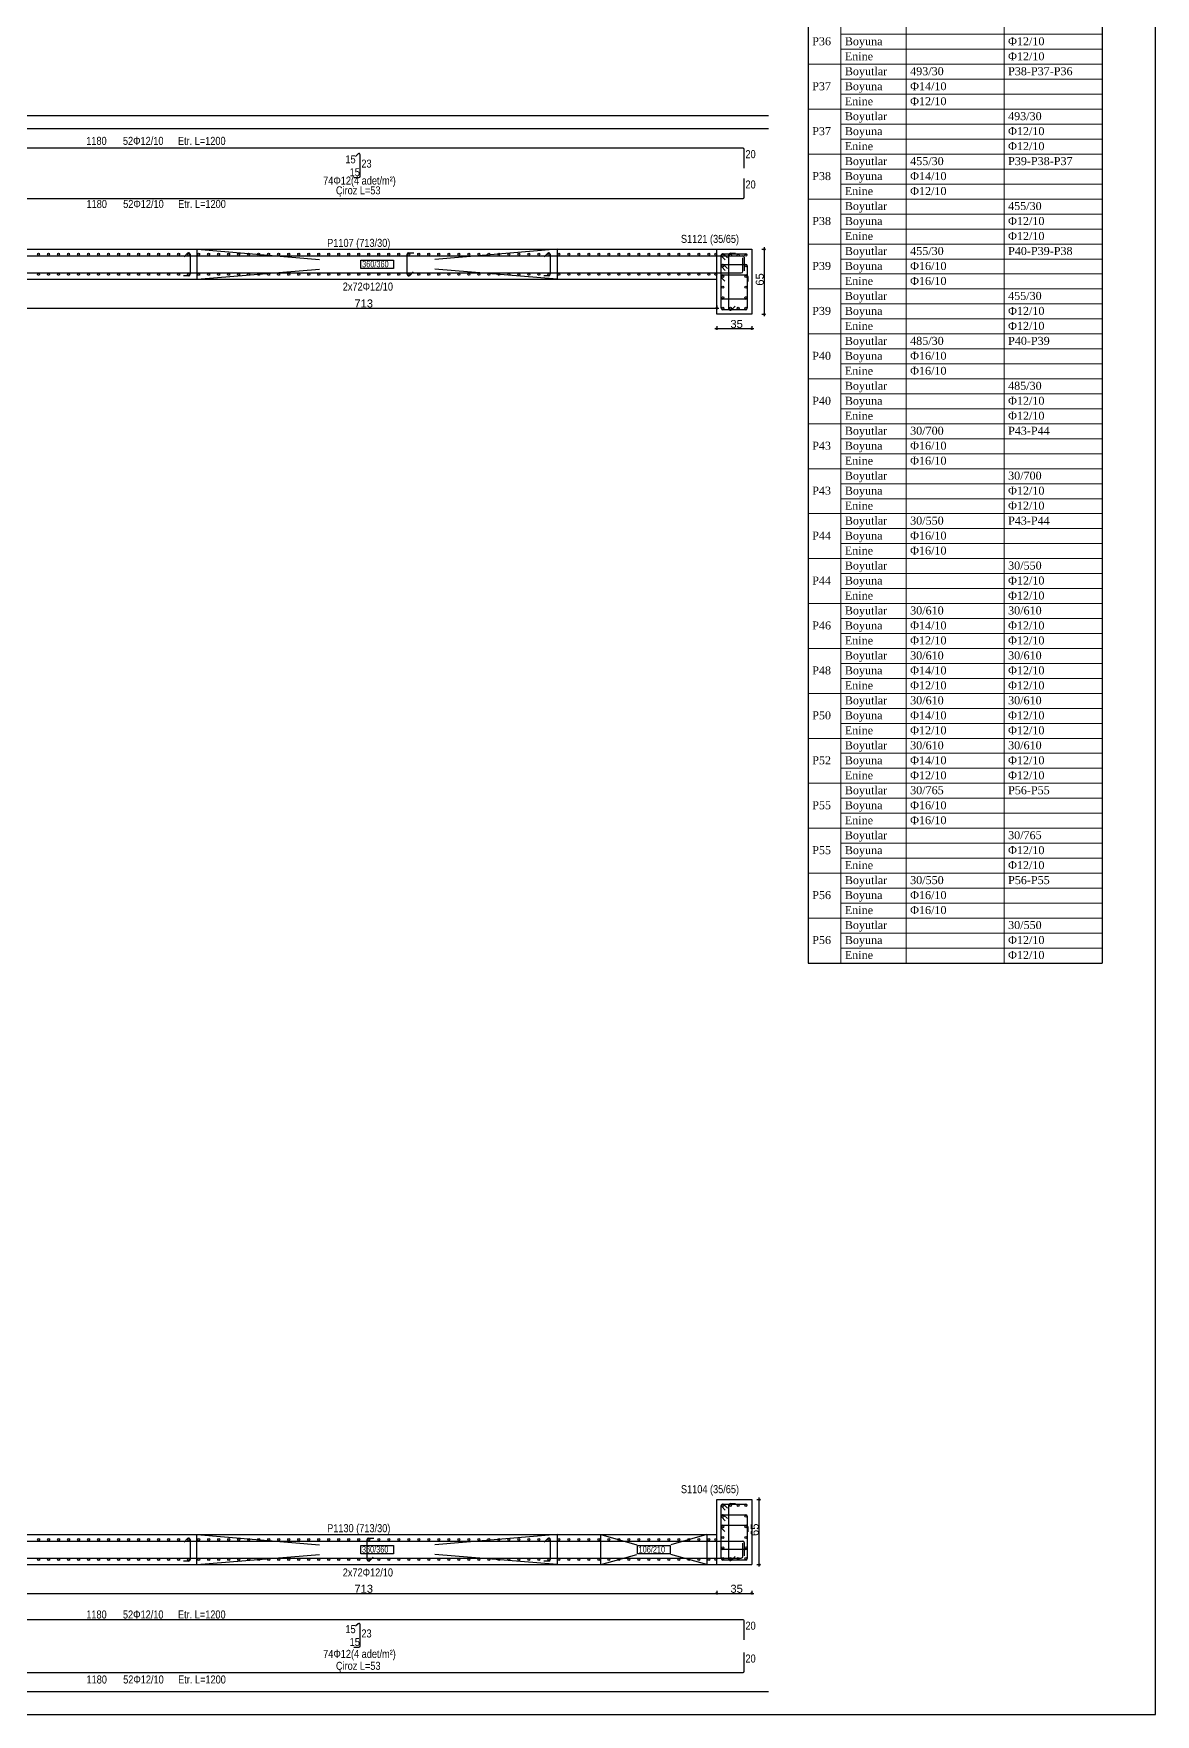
# Model space of a CAD drawing. Header units: metres. Extents: x 419734 to 420376, y 4564732 to 4565123.
# Drawn here: x 420071.15 to 420099.19, y 4564978.77 to 4565020.78 of the extents above; entities that cross this region are included whole.
import ezdxf

# ---------------------------------------------------------------- set-up
doc = ezdxf.new("R2010")
doc.units = ezdxf.units.M
for name, color, linetype in [('SW_DIM', 33, 'Continuous'), ('SW_MAGRONE', 2, 'Continuous'), ('SW_REINFORCEMENT', 7, 'Continuous'), ('SW_TABLE', 7, 'Continuous'), ('SW_Tondini', 1, 'Continuous'), ('SW_TXT_TESTI', 1, 'Continuous')]:
    doc.layers.add(name, color=color, linetype=linetype)
doc.layers.add('SW_FINESTRE_INV', color=60, linetype='Continuous', plot=False)
doc.styles.add('arial_1_18', font='arial.ttf', dxfattribs={"height": 0.2})
doc.styles.add('SWS', font='ARIALN.TTF')
doc.styles.add('times new roman_1_18', font='times.ttf', dxfattribs={"height": 0.2})

msp = doc.modelspace()

# ---------------------------------------------------------------- linework, layer by layer
at = {"linetype": 'Continuous', "lineweight": -3}
for points in [[(420090.51143, 4565056.65604), (420090.51143, 4564997.54692)], [(420097.85543, 4565056.65604), (420097.85543, 4564997.54692)], [(420090.51143, 4564997.54692), (420097.85543, 4564997.54692)]]:
    msp.add_lwpolyline(points, dxfattribs=at)
at = {"color": 1, "linetype": 'Continuous', "lineweight": 5}
for points in [[(420092.95943, 4565056.65604), (420092.95943, 4564997.54692)], [(420095.40743, 4565056.65604), (420095.40743, 4564997.54692)], [(420091.32743, 4565055.95332), (420091.32743, 4564997.54692)], [(420091.32743, 4565020.75972), (420097.85543, 4565020.75972)], [(420091.32743, 4565020.38532), (420097.85543, 4565020.38532)], [(420090.51143, 4565020.01092), (420097.85543, 4565020.01092)], [(420091.32743, 4565019.63652), (420097.85543, 4565019.63652)], [(420091.32743, 4565019.26212), (420097.85543, 4565019.26212)], [(420090.51143, 4565018.88772), (420097.85543, 4565018.88772)], [(420091.32743, 4565018.51332), (420097.85543, 4565018.51332)], [(420091.32743, 4565018.13892), (420097.85543, 4565018.13892)], [(420090.51143, 4565017.76452), (420097.85543, 4565017.76452)], [(420091.32743, 4565017.39012), (420097.85543, 4565017.39012)], [(420091.32743, 4565017.01572), (420097.85543, 4565017.01572)], [(420090.51143, 4565016.64132), (420097.85543, 4565016.64132)], [(420091.32743, 4565016.26692), (420097.85543, 4565016.26692)], [(420091.32743, 4565015.89252), (420097.85543, 4565015.89252)], [(420090.51143, 4565015.51812), (420097.85543, 4565015.51812)], [(420091.32743, 4565015.14372), (420097.85543, 4565015.14372)], [(420090.51143, 4565014.39492), (420097.85543, 4565014.39492)], [(420091.32743, 4565014.76932), (420097.85543, 4565014.76932)], [(420091.32743, 4565014.02052), (420097.85543, 4565014.02052)], [(420091.32743, 4565013.64612), (420097.85543, 4565013.64612)], [(420090.51143, 4565013.27172), (420097.85543, 4565013.27172)], [(420091.32743, 4565012.89732), (420097.85543, 4565012.89732)], [(420091.32743, 4565012.52292), (420097.85543, 4565012.52292)], [(420090.51143, 4565012.14852), (420097.85543, 4565012.14852)], [(420091.32743, 4565011.77412), (420097.85543, 4565011.77412)], [(420090.51143, 4565011.02532), (420097.85543, 4565011.02532)], [(420091.32743, 4565011.39972), (420097.85543, 4565011.39972)], [(420091.32743, 4565010.65092), (420097.85543, 4565010.65092)], [(420091.32743, 4565010.27652), (420097.85543, 4565010.27652)], [(420090.51143, 4565009.90212), (420097.85543, 4565009.90212)], [(420091.32743, 4565009.52772), (420097.85543, 4565009.52772)], [(420091.32743, 4565009.15332), (420097.85543, 4565009.15332)], [(420090.51143, 4565008.77892), (420097.85543, 4565008.77892)], [(420091.32743, 4565008.40452), (420097.85543, 4565008.40452)], [(420090.51143, 4565007.65572), (420097.85543, 4565007.65572)], [(420091.32743, 4565008.03012), (420097.85543, 4565008.03012)], [(420091.32743, 4565007.28132), (420097.85543, 4565007.28132)], [(420091.32743, 4565006.90692), (420097.85543, 4565006.90692)], [(420090.51143, 4565006.53252), (420097.85543, 4565006.53252)], [(420091.32743, 4565006.15812), (420097.85543, 4565006.15812)], [(420091.32743, 4565005.78372), (420097.85543, 4565005.78372)], [(420090.51143, 4565005.40932), (420097.85543, 4565005.40932)], [(420091.32743, 4565005.03492), (420097.85543, 4565005.03492)], [(420090.51143, 4565004.28612), (420097.85543, 4565004.28612)], [(420091.32743, 4565004.66052), (420097.85543, 4565004.66052)], [(420091.32743, 4565003.91172), (420097.85543, 4565003.91172)], [(420091.32743, 4565003.53732), (420097.85543, 4565003.53732)], [(420090.51143, 4565003.16292), (420097.85543, 4565003.16292)], [(420091.32743, 4565002.78852), (420097.85543, 4565002.78852)], [(420091.32743, 4565002.41412), (420097.85543, 4565002.41412)], [(420090.51143, 4565002.03972), (420097.85543, 4565002.03972)], [(420091.32743, 4565001.66532), (420097.85543, 4565001.66532)], [(420090.51143, 4565000.91652), (420097.85543, 4565000.91652)], [(420091.32743, 4565001.29092), (420097.85543, 4565001.29092)], [(420091.32743, 4565000.54212), (420097.85543, 4565000.54212)], [(420091.32743, 4565000.16772), (420097.85543, 4565000.16772)], [(420090.51143, 4564999.79332), (420097.85543, 4564999.79332)], [(420091.32743, 4564999.41892), (420097.85543, 4564999.41892)], [(420091.32743, 4564999.04452), (420097.85543, 4564999.04452)], [(420090.51143, 4564998.67012), (420097.85543, 4564998.67012)], [(420091.32743, 4564998.29572), (420097.85543, 4564998.29572)], [(420091.32743, 4564997.92132), (420097.85543, 4564997.92132)]]:
    msp.add_lwpolyline(points, dxfattribs=at)
at = {"layer": 'SW_DIM', "ltscale": 0.5}
for points in [[(420089.35415, 4565015.3866), (420089.4479, 4565015.3866)], [(420089.41665, 4565013.7116), (420089.41665, 4565015.4366)], [(420088.22712, 4565013.9791), (420088.22712, 4565013.88535)], [(420042.14616, 4565013.9166), (420088.27712, 4565013.9166)], [(420089.35415, 4565013.7616), (420089.4479, 4565013.7616)], [(420088.17712, 4565013.40352), (420089.15212, 4565013.40352)], [(420088.22712, 4565013.46602), (420088.22712, 4565013.37227)], [(420089.10212, 4565013.46602), (420089.10212, 4565013.37227)], [(420089.22712, 4564984.1366), (420089.32087, 4564984.1366)], [(420089.28962, 4564982.4616), (420089.28962, 4564984.1866)], [(420089.22712, 4564982.5116), (420089.32087, 4564982.5116)], [(420031.23281, 4564981.7916), (420089.15212, 4564981.7916)], [(420088.22712, 4564981.8541), (420088.22712, 4564981.76035)], [(420089.10212, 4564981.8541), (420089.10212, 4564981.76035)]]:
    msp.add_lwpolyline(points, dxfattribs=at)
for centre in [(420089.41665, 4565015.3866), (420088.22712, 4565013.9166), (420089.41665, 4565013.7616), (420088.22712, 4565013.40352), (420089.10212, 4565013.40352), (420089.28962, 4564984.1366), (420089.28962, 4564982.5116), (420088.22712, 4564981.7916), (420089.10212, 4564981.7916)]:
    msp.add_circle(centre, 0.01875, dxfattribs=at)
at = {"layer": 'SW_FINESTRE_INV', "color": 6}
for points in [[(420099.1896, 4565062.86785), (419806.43123, 4565062.86785), (419806.43123, 4564978.76785), (420099.1896, 4564978.76785)], [(420099.1896, 4564978.76785), (420099.1896, 4565062.86785)]]:
    msp.add_lwpolyline(points, dxfattribs=at)
at = {"layer": 'SW_MAGRONE'}
for points in [[(420039.48281, 4565015.3866), (420088.22712, 4565015.3866)], [(420075.24154, 4565014.6366), (420075.24154, 4565015.3866)], [(420075.24154, 4565015.3866), (420078.30154, 4565015.1316)], [(420084.24154, 4565015.3866), (420081.18154, 4565015.1316)], [(420084.24154, 4565015.3866), (420084.24154, 4565014.6366)], [(420088.22712, 4565013.7616), (420088.22712, 4565015.3866)], [(420088.22712, 4565015.3866), (420089.10212, 4565015.3866)], [(420089.10212, 4565015.3866), (420089.10212, 4565013.7616)], [(420075.24154, 4565014.6366), (420078.30154, 4565014.8916)], [(420079.3328, 4565015.1166), (420080.15029, 4565015.1166)], [(420079.3328, 4565014.9066), (420079.3328, 4565015.1166)], [(420080.15029, 4565014.9066), (420079.3328, 4565014.9066)], [(420080.15029, 4565015.1166), (420080.15029, 4565014.9066)], [(420084.24154, 4565014.6366), (420081.18154, 4565014.8916)], [(420042.48281, 4565014.6366), (420088.22712, 4565014.6366)], [(420089.10212, 4565013.7616), (420088.22712, 4565013.7616)], [(420088.22712, 4564982.5116), (420088.22712, 4564984.1366)], [(420088.22712, 4564984.1366), (420089.10212, 4564984.1366)], [(420089.10212, 4564984.1366), (420089.10212, 4564982.5116)], [(420051.98347, 4564983.2616), (420088.22712, 4564983.2616)], [(420075.23154, 4564982.5116), (420075.23154, 4564983.2616)], [(420075.23154, 4564983.2616), (420078.29494, 4564983.0066)], [(420079.3278, 4564982.9916), (420080.14528, 4564982.9916)], [(420079.3278, 4564982.7816), (420079.3278, 4564982.9916)], [(420080.14528, 4564982.9916), (420080.14528, 4564982.7816)], [(420084.24154, 4564983.2616), (420081.17814, 4564983.0066)], [(420084.24154, 4564983.2616), (420084.24154, 4564982.5116)], [(420085.32712, 4564982.5116), (420085.32712, 4564983.2616)], [(420085.32712, 4564983.2616), (420086.22812, 4564983.0066)], [(420086.24338, 4564982.9916), (420087.06086, 4564982.9916)], [(420086.24338, 4564982.7816), (420086.24338, 4564982.9916)], [(420087.06086, 4564982.9916), (420087.06086, 4564982.7816)], [(420087.97712, 4564983.2616), (420087.07612, 4564983.0066)], [(420087.97712, 4564983.2616), (420087.97712, 4564982.5116)], [(420031.28281, 4564982.5116), (420089.10212, 4564982.5116)], [(420075.23154, 4564982.5116), (420078.29494, 4564982.7666)], [(420080.14528, 4564982.7816), (420079.3278, 4564982.7816)], [(420084.24154, 4564982.5116), (420081.17814, 4564982.7666)], [(420085.32712, 4564982.5116), (420086.22812, 4564982.7666)], [(420087.06086, 4564982.7816), (420086.24338, 4564982.7816)], [(420087.97712, 4564982.5116), (420087.07612, 4564982.7666)]]:
    msp.add_lwpolyline(points, dxfattribs=at)
at = {"layer": 'SW_REINFORCEMENT', "color": 7, "ltscale": 0.05, "flags": 128}
for points in [[(420088.88462, 4565017.9141), (420059.40216, 4565017.9141)], [(420079.26336, 4565017.77039), (420079.19967, 4565017.7067)], [(420079.31457, 4565017.2141), (420079.31457, 4565017.74918)], [(420088.91462, 4565017.4141), (420088.91462, 4565017.8841)], [(420079.15207, 4565017.1841), (420079.28457, 4565017.1841)], [(420088.91462, 4565016.6865), (420088.91462, 4565017.1565)], [(420059.41462, 4565016.6565), (420088.88462, 4565016.6565)], [(420031.55781, 4565015.2241), (420088.87712, 4565015.2241)], [(420074.91212, 4565015.19973), (420075.00051, 4565015.28812)], [(420075.06452, 4565015.2616), (420075.06452, 4565014.7616)], [(420080.48952, 4565014.7616), (420080.48952, 4565015.2616)], [(420080.52702, 4565015.2991), (420080.65202, 4565015.2991)], [(420083.91212, 4565015.19973), (420084.00051, 4565015.28812)], [(420084.06452, 4565015.2616), (420084.06452, 4565014.7616)], [(420088.33962, 4565014.1766), (420088.33962, 4565015.2366)], [(420088.43899, 4565015.1217), (420088.3506, 4565015.21009)], [(420088.37712, 4565015.2741), (420088.95212, 4565015.2741)], [(420088.40364, 4565015.26312), (420088.49202, 4565015.17473)], [(420088.53129, 4565013.8991), (420088.53129, 4565015.2491)], [(420088.56879, 4565015.2866), (420088.69379, 4565015.2866)], [(420031.52031, 4565014.7991), (420088.83962, 4565014.7991)], [(420080.64193, 4565014.82348), (420080.55354, 4565014.73509)], [(420088.33962, 4565013.9116), (420088.33962, 4565014.9716)], [(420088.43899, 4565014.8567), (420088.3506, 4565014.94509)], [(420088.37712, 4565015.0091), (420088.95212, 4565015.0091)], [(420088.40364, 4565014.99812), (420088.49202, 4565014.90973)], [(420088.87712, 4565014.8366), (420088.87712, 4565015.1716)], [(420088.91462, 4565015.1866), (420088.91462, 4565014.8516)], [(420088.98962, 4565014.9716), (420088.98962, 4565013.9116)], [(420075.02702, 4565014.7241), (420074.90202, 4565014.7241)], [(420084.02702, 4565014.7241), (420083.90202, 4565014.7241)], [(420088.42649, 4565014.5917), (420088.3381, 4565014.68009)], [(420088.36462, 4565014.7441), (420088.96462, 4565014.7441)], [(420089.00212, 4565014.7066), (420089.00212, 4565014.5816)], [(420088.95212, 4565014.1391), (420088.37712, 4565014.1391)], [(420088.68369, 4565013.96098), (420088.5953, 4565013.87259)], [(420088.95212, 4565013.8741), (420088.37712, 4565013.8741)], [(420088.33962, 4564982.6616), (420088.33962, 4564983.9866)], [(420088.43899, 4564983.8717), (420088.3506, 4564983.96009)], [(420088.43899, 4564983.6067), (420088.3506, 4564983.69509)], [(420088.37712, 4564984.0241), (420088.95212, 4564984.0241)], [(420088.37712, 4564983.7591), (420088.95212, 4564983.7591)], [(420088.40364, 4564984.01312), (420088.49202, 4564983.92473)], [(420088.40364, 4564983.74812), (420088.49202, 4564983.65973)], [(420088.53129, 4564982.6491), (420088.53129, 4564983.9991)], [(420088.56879, 4564984.0366), (420088.69379, 4564984.0366)], [(420088.98962, 4564983.7216), (420088.98962, 4564982.6616)], [(420088.42649, 4564983.3417), (420088.3381, 4564983.43009)], [(420088.36462, 4564983.4941), (420088.96462, 4564983.4941)], [(420089.00212, 4564983.4566), (420089.00212, 4564983.3316)], [(420031.55781, 4564983.0991), (420088.87712, 4564983.0991)], [(420074.91264, 4564983.07473), (420075.00102, 4564983.16312)], [(420075.06504, 4564983.1366), (420075.06504, 4564982.6366)], [(420079.49004, 4564982.6366), (420079.49004, 4564983.1366)], [(420079.52754, 4564983.1741), (420079.65254, 4564983.1741)], [(420083.91264, 4564983.07473), (420084.00102, 4564983.16312)], [(420084.06504, 4564983.1366), (420084.06504, 4564982.6366)], [(420088.95212, 4564982.8891), (420088.37712, 4564982.8891)], [(420088.87712, 4564982.7116), (420088.87712, 4564983.0466)], [(420088.91462, 4564983.0616), (420088.91462, 4564982.7266)], [(420031.52031, 4564982.6741), (420088.83962, 4564982.6741)], [(420075.02754, 4564982.5991), (420074.90254, 4564982.5991)], [(420079.64245, 4564982.69848), (420079.55406, 4564982.61009)], [(420084.02754, 4564982.5991), (420083.90254, 4564982.5991)], [(420088.95212, 4564982.6241), (420088.37712, 4564982.6241)], [(420088.68369, 4564982.71098), (420088.5953, 4564982.62259)], [(420088.88462, 4564981.13448), (420059.40282, 4564981.13448)], [(420079.26362, 4564981.0337), (420079.19992, 4564980.97)], [(420079.31483, 4564980.47741), (420079.31483, 4564981.01248)], [(420088.91462, 4564980.63448), (420088.91462, 4564981.10448)], [(420079.15233, 4564980.44741), (420079.28483, 4564980.44741)], [(420088.91462, 4564979.8441), (420088.91462, 4564980.3141)], [(420059.41462, 4564979.8141), (420088.88462, 4564979.8141)]]:
    msp.add_lwpolyline(points, dxfattribs=at)
at = {"layer": 'SW_REINFORCEMENT', "color": 7, "ltscale": 0.05}
for centre in [(420088.20207, 4565015.2616), (420088.20207, 4565014.7616)]:
    msp.add_circle(centre, 0.025, dxfattribs=at)
for centre, radius, start, end in [((420079.28457, 4565017.74918), 0.03, 0, 135), ((420088.88462, 4565017.8841), 0.03, 0, 90), ((420079.28457, 4565017.2141), 0.03, 270, 0), ((420088.88462, 4565016.6865), 0.03, 270, 0), ((420075.02702, 4565015.2616), 0.0375, 0, 135), ((420080.52702, 4565015.2616), 0.0375, 90, 180), ((420084.02702, 4565015.2616), 0.0375, 0, 135), ((420088.37712, 4565015.2366), 0.0375, 45, 225.00001), ((420088.56879, 4565015.2491), 0.0375, 90, 180), ((420088.87712, 4565015.1866), 0.0375, 0, 90), ((420088.95212, 4565015.2366), 0.0375, 0, 90), ((420088.37712, 4565014.9716), 0.0375, 45, 225.00001), ((420088.83962, 4565014.8366), 0.0375, 270, 0), ((420088.95212, 4565014.9716), 0.0375, 0, 90), ((420075.02702, 4565014.7616), 0.0375, 270, 0), ((420080.52702, 4565014.7616), 0.0375, 180, 315), ((420084.02702, 4565014.7616), 0.0375, 270, 0), ((420088.36462, 4565014.7066), 0.0375, 90, 225), ((420088.96462, 4565014.7066), 0.0375, 0, 90), ((420088.37712, 4565014.1766), 0.0375, 180, 270), ((420088.95212, 4565014.1766), 0.0375, 270, 0), ((420088.37712, 4565013.9116), 0.0375, 180, 270), ((420088.56879, 4565013.8991), 0.0375, 180, 315), ((420088.95212, 4565013.9116), 0.0375, 270, 0), ((420088.37712, 4564983.9866), 0.0375, 45, 225.00001), ((420088.37712, 4564983.7216), 0.0375, 45, 225.00001), ((420088.56879, 4564983.9991), 0.0375, 90, 180), ((420088.95212, 4564983.9866), 0.0375, 0, 90), ((420088.95212, 4564983.7216), 0.0375, 0, 90), ((420088.36462, 4564983.4566), 0.0375, 90, 225), ((420088.96462, 4564983.4566), 0.0375, 0, 90), ((420075.02754, 4564983.1366), 0.0375, 0, 135), ((420079.52754, 4564983.1366), 0.0375, 90, 180), ((420084.02754, 4564983.1366), 0.0375, 0, 135), ((420088.37712, 4564982.9266), 0.0375, 180, 270), ((420088.87712, 4564983.0616), 0.0375, 0, 90), ((420088.95212, 4564982.9266), 0.0375, 270, 0), ((420075.02754, 4564982.6366), 0.0375, 270, 0), ((420079.52754, 4564982.6366), 0.0375, 180, 315), ((420084.02754, 4564982.6366), 0.0375, 270, 0), ((420088.37712, 4564982.6616), 0.0375, 180, 270), ((420088.56879, 4564982.6491), 0.0375, 180, 315), ((420088.83962, 4564982.7116), 0.0375, 270, 0), ((420088.95212, 4564982.6616), 0.0375, 270, 0), ((420079.28483, 4564981.01248), 0.03, 0, 135), ((420088.88462, 4564981.10448), 0.03, 0, 90), ((420079.28483, 4564980.47741), 0.03, 270, 0), ((420088.88462, 4564979.8441), 0.03, 270, 0)]:
    msp.add_arc(centre, radius, start, end, dxfattribs=at)
at = {"layer": 'SW_TABLE'}
for points in [[(420089.52087, 4564979.3341), (420089.52087, 4564979.3341), (420027.76985, 4564979.3341), (420027.76985, 4565018.72744), (420089.52087, 4565018.72744)], [(420089.52087, 4565018.3941), (420027.76985, 4565018.3941)]]:
    msp.add_lwpolyline(points, dxfattribs=at)
at = {"layer": 'SW_Tondini'}
for centre in [(420071.27702, 4565015.2616), (420071.52702, 4565015.2616), (420071.77702, 4565015.2616), (420072.02702, 4565015.2616), (420072.27702, 4565015.2616), (420072.52702, 4565015.2616), (420072.77702, 4565015.2616), (420073.02702, 4565015.2616), (420073.27702, 4565015.2616), (420073.52702, 4565015.2616), (420073.77702, 4565015.2616), (420074.02702, 4565015.2616), (420074.27702, 4565015.2616), (420074.52702, 4565015.2616), (420074.77702, 4565015.2616), (420075.02702, 4565015.2616), (420075.27702, 4565015.2616), (420075.52702, 4565015.2616), (420075.77702, 4565015.2616), (420076.02702, 4565015.2616), (420076.27702, 4565015.2616), (420076.52702, 4565015.2616), (420076.77702, 4565015.2616), (420077.02702, 4565015.2616), (420077.27702, 4565015.2616), (420077.52702, 4565015.2616), (420077.77702, 4565015.2616), (420078.02702, 4565015.2616), (420078.27702, 4565015.2616), (420078.52702, 4565015.2616), (420078.77702, 4565015.2616), (420079.02702, 4565015.2616), (420079.27702, 4565015.2616), (420079.52702, 4565015.2616), (420079.77702, 4565015.2616), (420080.02702, 4565015.2616), (420080.27702, 4565015.2616), (420080.52702, 4565015.2616), (420080.77702, 4565015.2616), (420081.02702, 4565015.2616), (420081.27702, 4565015.2616), (420081.52702, 4565015.2616), (420081.77702, 4565015.2616), (420082.02702, 4565015.2616), (420082.27702, 4565015.2616), (420082.52702, 4565015.2616), (420082.77702, 4565015.2616), (420083.02702, 4565015.2616), (420083.27702, 4565015.2616), (420083.52702, 4565015.2616), (420083.77702, 4565015.2616), (420084.02702, 4565015.2616), (420084.27702, 4565015.2616), (420084.52702, 4565015.2616), (420084.77702, 4565015.2616), (420085.02702, 4565015.2616), (420085.27702, 4565015.2616), (420085.52702, 4565015.2616), (420085.77702, 4565015.2616), (420086.02702, 4565015.2616), (420086.27702, 4565015.2616), (420086.52702, 4565015.2616), (420086.77702, 4565015.2616), (420087.02702, 4565015.2616), (420087.27702, 4565015.2616), (420087.52702, 4565015.2616), (420087.77702, 4565015.2616), (420088.02702, 4565015.2616), (420088.37712, 4565015.2366), (420088.56879, 4565015.2366), (420088.76045, 4565015.2366), (420088.95212, 4565015.2366), (420071.27702, 4565014.7616), (420071.52702, 4565014.7616), (420071.77702, 4565014.7616), (420072.02702, 4565014.7616), (420072.27702, 4565014.7616), (420072.52702, 4565014.7616), (420072.77702, 4565014.7616), (420073.02702, 4565014.7616), (420073.27702, 4565014.7616), (420073.52702, 4565014.7616), (420073.77702, 4565014.7616), (420074.02702, 4565014.7616), (420074.27702, 4565014.7616), (420074.52702, 4565014.7616), (420074.77702, 4565014.7616), (420075.02702, 4565014.7616), (420075.27702, 4565014.7616), (420075.52702, 4565014.7616), (420075.77702, 4565014.7616), (420076.02702, 4565014.7616), (420076.27702, 4565014.7616), (420076.52702, 4565014.7616), (420076.77702, 4565014.7616), (420077.02702, 4565014.7616), (420077.27702, 4565014.7616), (420077.52702, 4565014.7616), (420077.77702, 4565014.7616), (420078.02702, 4565014.7616), (420078.27702, 4565014.7616), (420078.52702, 4565014.7616), (420078.77702, 4565014.7616), (420079.02702, 4565014.7616), (420079.27702, 4565014.7616), (420079.52702, 4565014.7616), (420079.77702, 4565014.7616), (420080.02702, 4565014.7616), (420080.27702, 4565014.7616), (420080.52702, 4565014.7616), (420080.77702, 4565014.7616), (420081.02702, 4565014.7616), (420081.27702, 4565014.7616), (420081.52702, 4565014.7616), (420081.77702, 4565014.7616), (420082.02702, 4565014.7616), (420082.27702, 4565014.7616), (420082.52702, 4565014.7616), (420082.77702, 4565014.7616), (420083.02702, 4565014.7616), (420083.27702, 4565014.7616), (420083.52702, 4565014.7616), (420083.77702, 4565014.7616), (420084.02702, 4565014.7616), (420084.27702, 4565014.7616), (420084.52702, 4565014.7616), (420084.77702, 4565014.7616), (420085.02702, 4565014.7616), (420085.27702, 4565014.7616), (420085.52702, 4565014.7616), (420085.77702, 4565014.7616), (420086.02702, 4565014.7616), (420086.27702, 4565014.7616), (420086.52702, 4565014.7616), (420086.77702, 4565014.7616), (420087.02702, 4565014.7616), (420087.27702, 4565014.7616), (420087.52702, 4565014.7616), (420087.77702, 4565014.7616), (420088.02702, 4565014.7616), (420088.37712, 4565014.9716), (420088.95212, 4565014.9716), (420088.37712, 4565014.7066), (420088.37712, 4565014.4416), (420088.95212, 4565014.7066), (420088.95212, 4565014.4416), (420088.37712, 4565014.1766), (420088.95212, 4565014.1766), (420088.37712, 4565013.9116), (420088.56879, 4565013.9116), (420088.76045, 4565013.9116), (420088.95212, 4565013.9116), (420088.37712, 4564983.9866), (420088.37712, 4564983.7216), (420088.56879, 4564983.9866), (420088.76045, 4564983.9866), (420088.95212, 4564983.9866), (420088.95212, 4564983.7216), (420088.37712, 4564983.4566), (420088.95212, 4564983.4566), (420071.27754, 4564983.1366), (420071.52754, 4564983.1366), (420071.77754, 4564983.1366), (420072.02754, 4564983.1366), (420072.27754, 4564983.1366), (420072.52754, 4564983.1366), (420072.77754, 4564983.1366), (420073.02754, 4564983.1366), (420073.27754, 4564983.1366), (420073.52754, 4564983.1366), (420073.77754, 4564983.1366), (420074.02754, 4564983.1366), (420074.27754, 4564983.1366), (420074.52754, 4564983.1366), (420074.77754, 4564983.1366), (420075.02754, 4564983.1366), (420075.27754, 4564983.1366), (420075.52754, 4564983.1366), (420075.77754, 4564983.1366), (420076.02754, 4564983.1366), (420076.27754, 4564983.1366), (420076.52754, 4564983.1366), (420076.77754, 4564983.1366), (420077.02754, 4564983.1366), (420077.27754, 4564983.1366), (420077.52754, 4564983.1366), (420077.77754, 4564983.1366), (420078.02754, 4564983.1366), (420078.27754, 4564983.1366), (420078.52754, 4564983.1366), (420078.77754, 4564983.1366), (420079.02754, 4564983.1366), (420079.27754, 4564983.1366), (420079.52754, 4564983.1366), (420079.77754, 4564983.1366), (420080.02754, 4564983.1366), (420080.27754, 4564983.1366), (420080.52754, 4564983.1366), (420080.77754, 4564983.1366), (420081.02754, 4564983.1366), (420081.27754, 4564983.1366), (420081.52754, 4564983.1366), (420081.77754, 4564983.1366), (420082.02754, 4564983.1366), (420082.27754, 4564983.1366), (420082.52754, 4564983.1366), (420082.77754, 4564983.1366), (420083.02754, 4564983.1366), (420083.27754, 4564983.1366), (420083.52754, 4564983.1366), (420083.77754, 4564983.1366), (420084.02754, 4564983.1366), (420084.27754, 4564983.1366), (420084.52754, 4564983.1366), (420084.77754, 4564983.1366), (420085.02754, 4564983.1366), (420085.27754, 4564983.1366), (420085.52754, 4564983.1366), (420085.77754, 4564983.1366), (420086.02754, 4564983.1366), (420086.27754, 4564983.1366), (420086.52754, 4564983.1366), (420086.77754, 4564983.1366), (420087.02754, 4564983.1366), (420087.27754, 4564983.1366), (420087.52754, 4564983.1366), (420087.77754, 4564983.1366), (420088.02754, 4564983.1366), (420088.20233, 4564983.1366), (420088.37712, 4564983.1916), (420088.37712, 4564982.9266), (420088.95212, 4564983.1916), (420088.95212, 4564982.9266), (420071.27754, 4564982.6366), (420071.52754, 4564982.6366), (420071.77754, 4564982.6366), (420072.02754, 4564982.6366), (420072.27754, 4564982.6366), (420072.52754, 4564982.6366), (420072.77754, 4564982.6366), (420073.02754, 4564982.6366), (420073.27754, 4564982.6366), (420073.52754, 4564982.6366), (420073.77754, 4564982.6366), (420074.02754, 4564982.6366), (420074.27754, 4564982.6366), (420074.52754, 4564982.6366), (420074.77754, 4564982.6366), (420075.02754, 4564982.6366), (420075.27754, 4564982.6366), (420075.52754, 4564982.6366), (420075.77754, 4564982.6366), (420076.02754, 4564982.6366), (420076.27754, 4564982.6366), (420076.52754, 4564982.6366), (420076.77754, 4564982.6366), (420077.02754, 4564982.6366), (420077.27754, 4564982.6366), (420077.52754, 4564982.6366), (420077.77754, 4564982.6366), (420078.02754, 4564982.6366), (420078.27754, 4564982.6366), (420078.52754, 4564982.6366), (420078.77754, 4564982.6366), (420079.02754, 4564982.6366), (420079.27754, 4564982.6366), (420079.52754, 4564982.6366), (420079.77754, 4564982.6366), (420080.02754, 4564982.6366), (420080.27754, 4564982.6366), (420080.52754, 4564982.6366), (420080.77754, 4564982.6366), (420081.02754, 4564982.6366), (420081.27754, 4564982.6366), (420081.52754, 4564982.6366), (420081.77754, 4564982.6366), (420082.02754, 4564982.6366), (420082.27754, 4564982.6366), (420082.52754, 4564982.6366), (420082.77754, 4564982.6366), (420083.02754, 4564982.6366), (420083.27754, 4564982.6366), (420083.52754, 4564982.6366), (420083.77754, 4564982.6366), (420084.02754, 4564982.6366), (420084.27754, 4564982.6366), (420084.52754, 4564982.6366), (420084.77754, 4564982.6366), (420085.02754, 4564982.6366), (420085.27754, 4564982.6366), (420085.52754, 4564982.6366), (420085.77754, 4564982.6366), (420086.02754, 4564982.6366), (420086.27754, 4564982.6366), (420086.52754, 4564982.6366), (420086.77754, 4564982.6366), (420087.02754, 4564982.6366), (420087.27754, 4564982.6366), (420087.52754, 4564982.6366), (420087.77754, 4564982.6366), (420088.02754, 4564982.6366), (420088.20233, 4564982.6366), (420088.37712, 4564982.6616), (420088.56879, 4564982.6616), (420088.76045, 4564982.6616), (420088.95212, 4564982.6616)]:
    msp.add_circle(centre, 0.025, dxfattribs=at)

# ---------------------------------------------------------------- texts
at = {"layer": 'SW_DIM', "ltscale": 0.5, "style": 'arial_1_18'}
for s, rotation, p in [('65', 90, (420089.40103, 4565014.47699)), ('35', 0, (420088.56751, 4565013.41914)), ('65', 90, (420089.27399, 4564983.22699))]:
    msp.add_text(s, height=0.2, rotation=rotation, dxfattribs=at).set_placement(p)
for s, p in [('713', (420079.1689, 4565013.93223)), ('713', (420079.16916, 4564981.80723)), ('35', (420088.56751, 4564981.80723))]:
    msp.add_text(s, height=0.2, dxfattribs=at).set_placement(p)
at = {"layer": 'SW_TXT_TESTI', "linetype": 'Continuous', "lineweight": -3, "style": 'times new roman_1_18'}
for s, p in [('P36', (420090.61223, 4565020.48612)), ('Boyuna', (420091.42823, 4565020.48612)), ('Φ12/10', (420095.50823, 4565020.48612)), ('Enine', (420091.42823, 4565020.11172)), ('Φ12/10', (420095.50823, 4565020.11172)), ('Boyutlar', (420091.42823, 4565019.73732)), ('493/30', (420093.06023, 4565019.73732)), ('P38-P37-P36', (420095.50823, 4565019.73732)), ('P37', (420090.61223, 4565019.36292)), ('Boyuna', (420091.42823, 4565019.36292)), ('Φ14/10', (420093.06023, 4565019.36292)), ('Enine', (420091.42823, 4565018.98852)), ('Φ12/10', (420093.06023, 4565018.98852)), ('Boyutlar', (420091.42823, 4565018.61412)), ('493/30', (420095.50823, 4565018.61412)), ('P37', (420090.61223, 4565018.23972)), ('Boyuna', (420091.42823, 4565018.23972)), ('Φ12/10', (420095.50823, 4565018.23972)), ('Enine', (420091.42823, 4565017.86532)), ('Φ12/10', (420095.50823, 4565017.86532)), ('P38', (420090.61223, 4565017.11652)), ('Boyutlar', (420091.42823, 4565017.49092)), ('Boyuna', (420091.42823, 4565017.11652)), ('455/30', (420093.06023, 4565017.49092)), ('Φ14/10', (420093.06023, 4565017.11652)), ('P39-P38-P37', (420095.50823, 4565017.49092)), ('Enine', (420091.42823, 4565016.74212)), ('Φ12/10', (420093.06023, 4565016.74212)), ('Boyutlar', (420091.42823, 4565016.36772)), ('455/30', (420095.50823, 4565016.36772)), ('P38', (420090.61223, 4565015.99332)), ('Boyuna', (420091.42823, 4565015.99332)), ('Φ12/10', (420095.50823, 4565015.99332)), ('Enine', (420091.42823, 4565015.61892)), ('Φ12/10', (420095.50823, 4565015.61892)), ('Boyutlar', (420091.42823, 4565015.24452)), ('455/30', (420093.06023, 4565015.24452)), ('P40-P39-P38', (420095.50823, 4565015.24452)), ('P39', (420090.61223, 4565014.87012)), ('Boyuna', (420091.42823, 4565014.87012)), ('Φ16/10', (420093.06023, 4565014.87012)), ('Enine', (420091.42823, 4565014.49572)), ('Φ16/10', (420093.06023, 4565014.49572)), ('P39', (420090.61223, 4565013.74692)), ('Boyutlar', (420091.42823, 4565014.12132)), ('Boyuna', (420091.42823, 4565013.74692)), ('455/30', (420095.50823, 4565014.12132)), ('Φ12/10', (420095.50823, 4565013.74692)), ('Enine', (420091.42823, 4565013.37252)), ('Φ12/10', (420095.50823, 4565013.37252)), ('Boyutlar', (420091.42823, 4565012.99812)), ('485/30', (420093.06023, 4565012.99812)), ('P40-P39', (420095.50823, 4565012.99812)), ('P40', (420090.61223, 4565012.62372)), ('Boyuna', (420091.42823, 4565012.62372)), ('Φ16/10', (420093.06023, 4565012.62372)), ('Enine', (420091.42823, 4565012.24932)), ('Φ16/10', (420093.06023, 4565012.24932)), ('Boyutlar', (420091.42823, 4565011.87492)), ('485/30', (420095.50823, 4565011.87492)), ('P40', (420090.61223, 4565011.50052)), ('Boyuna', (420091.42823, 4565011.50052)), ('Φ12/10', (420095.50823, 4565011.50052)), ('Enine', (420091.42823, 4565011.12612)), ('Φ12/10', (420095.50823, 4565011.12612)), ('P43', (420090.61223, 4565010.37732)), ('Boyutlar', (420091.42823, 4565010.75172)), ('Boyuna', (420091.42823, 4565010.37732)), ('Φ16/10', (420093.06023, 4565010.37732)), ('30/700', (420093.06023, 4565010.75172)), ('P43-P44', (420095.50823, 4565010.75172)), ('Enine', (420091.42823, 4565010.00292)), ('Φ16/10', (420093.06023, 4565010.00292)), ('Boyutlar', (420091.42823, 4565009.62852)), ('30/700', (420095.50823, 4565009.62852)), ('P43', (420090.61223, 4565009.25412)), ('Boyuna', (420091.42823, 4565009.25412)), ('Φ12/10', (420095.50823, 4565009.25412)), ('Enine', (420091.42823, 4565008.87972)), ('Φ12/10', (420095.50823, 4565008.87972)), ('Boyutlar', (420091.42823, 4565008.50532)), ('30/550', (420093.06023, 4565008.50532)), ('P43-P44', (420095.50823, 4565008.50532)), ('P44', (420090.61223, 4565008.13092)), ('Boyuna', (420091.42823, 4565008.13092)), ('Φ16/10', (420093.06023, 4565008.13092)), ('Enine', (420091.42823, 4565007.75652)), ('Φ16/10', (420093.06023, 4565007.75652)), ('Boyutlar', (420091.42823, 4565007.38212)), ('30/550', (420095.50823, 4565007.38212)), ('P44', (420090.61223, 4565007.00772)), ('Boyuna', (420091.42823, 4565007.00772)), ('Enine', (420091.42823, 4565006.63332)), ('Φ12/10', (420095.50823, 4565007.00772)), ('Φ12/10', (420095.50823, 4565006.63332)), ('Boyutlar', (420091.42823, 4565006.25892)), ('30/610', (420093.06023, 4565006.25892)), ('30/610', (420095.50823, 4565006.25892)), ('P46', (420090.61223, 4565005.88452)), ('Boyuna', (420091.42823, 4565005.88452)), ('Φ14/10', (420093.06023, 4565005.88452)), ('Φ12/10', (420095.50823, 4565005.88452)), ('Enine', (420091.42823, 4565005.51012)), ('Φ12/10', (420093.06023, 4565005.51012)), ('Φ12/10', (420095.50823, 4565005.51012)), ('Boyutlar', (420091.42823, 4565005.13572)), ('30/610', (420093.06023, 4565005.13572)), ('30/610', (420095.50823, 4565005.13572)), ('P48', (420090.61223, 4565004.76132)), ('Boyuna', (420091.42823, 4565004.76132)), ('Φ14/10', (420093.06023, 4565004.76132)), ('Φ12/10', (420095.50823, 4565004.76132)), ('Enine', (420091.42823, 4565004.38692)), ('Φ12/10', (420093.06023, 4565004.38692)), ('Φ12/10', (420095.50823, 4565004.38692)), ('Boyutlar', (420091.42823, 4565004.01252)), ('30/610', (420093.06023, 4565004.01252)), ('30/610', (420095.50823, 4565004.01252)), ('P50', (420090.61223, 4565003.63812)), ('Boyuna', (420091.42823, 4565003.63812)), ('Enine', (420091.42823, 4565003.26372)), ('Φ14/10', (420093.06023, 4565003.63812)), ('Φ12/10', (420093.06023, 4565003.26372)), ('Φ12/10', (420095.50823, 4565003.63812)), ('Φ12/10', (420095.50823, 4565003.26372)), ('Boyutlar', (420091.42823, 4565002.88932)), ('30/610', (420093.06023, 4565002.88932)), ('30/610', (420095.50823, 4565002.88932)), ('P52', (420090.61223, 4565002.51492)), ('Boyuna', (420091.42823, 4565002.51492)), ('Φ14/10', (420093.06023, 4565002.51492)), ('Φ12/10', (420095.50823, 4565002.51492)), ('Enine', (420091.42823, 4565002.14052)), ('Φ12/10', (420093.06023, 4565002.14052)), ('Φ12/10', (420095.50823, 4565002.14052)), ('Boyutlar', (420091.42823, 4565001.76612)), ('30/765', (420093.06023, 4565001.76612)), ('P56-P55', (420095.50823, 4565001.76612)), ('P55', (420090.61223, 4565001.39172)), ('Boyuna', (420091.42823, 4565001.39172)), ('Φ16/10', (420093.06023, 4565001.39172)), ('Enine', (420091.42823, 4565001.01732)), ('Φ16/10', (420093.06023, 4565001.01732)), ('Boyutlar', (420091.42823, 4565000.64292)), ('30/765', (420095.50823, 4565000.64292)), ('P55', (420090.61223, 4565000.26852)), ('Boyuna', (420091.42823, 4565000.26852)), ('Enine', (420091.42823, 4564999.89412)), ('Φ12/10', (420095.50823, 4565000.26852)), ('Φ12/10', (420095.50823, 4564999.89412)), ('Boyutlar', (420091.42823, 4564999.51972)), ('30/550', (420093.06023, 4564999.51972)), ('P56-P55', (420095.50823, 4564999.51972)), ('P56', (420090.61223, 4564999.14532)), ('Boyuna', (420091.42823, 4564999.14532)), ('Φ16/10', (420093.06023, 4564999.14532)), ('Enine', (420091.42823, 4564998.77092)), ('Φ16/10', (420093.06023, 4564998.77092)), ('Boyutlar', (420091.42823, 4564998.39652)), ('30/550', (420095.50823, 4564998.39652)), ('P56', (420090.61223, 4564998.02212)), ('Boyuna', (420091.42823, 4564998.02212)), ('Φ12/10', (420095.50823, 4564998.02212)), ('Enine', (420091.42823, 4564997.64772)), ('Φ12/10', (420095.50823, 4564997.64772))]:
    msp.add_text(s, height=0.2, dxfattribs=at).set_placement(p)
at = {"layer": 'SW_TXT_TESTI', "style": 'SWS'}
for s, height, p in [('1180', 0.2, (420072.46837, 4565017.99637)), ('52Φ12/10', 0.2, (420073.38452, 4565017.99637)), ('Etr. L=1200', 0.2, (420074.75909, 4565017.99637)), ('15', 0.2, (420078.94538, 4565017.53549)), ('20', 0.2, (420088.94462, 4565017.6641)), ('15', 0.2, (420079.0515, 4565017.2141)), ('23', 0.2, (420079.34457, 4565017.42785)), ('74Φ12(4 adet/m²)', 0.2, (420078.38934, 4565017.0041)), ('Çiroz L=53', 0.2, (420078.70877, 4565016.76059)), ('20', 0.2, (420088.94462, 4565016.9065)), ('1180', 0.2, (420072.4746, 4565016.41979)), ('52Φ12/10', 0.2, (420073.39075, 4565016.41979)), ('Etr. L=1200', 0.2, (420074.76532, 4565016.41979)), ('P1107 (713/30)', 0.2, (420078.48904, 4565015.4466)), ('S1121 (35/65)', 0.2, (420087.33145, 4565015.5466)), ('360/360', 0.16, (420079.3628, 4565014.9366)), ('2x72Φ12/10', 0.2, (420078.8791, 4565014.35453)), ('S1104 (35/65)', 0.2, (420087.33145, 4564984.2966)), ('P1130 (713/30)', 0.2, (420078.4893, 4564983.3216)), ('360/360', 0.16, (420079.3578, 4564982.8116)), ('106/210', 0.16, (420086.27338, 4564982.8116)), ('2x72Φ12/10', 0.2, (420078.87936, 4564982.21546)), ('1180', 0.2, (420072.4687, 4564981.16448)), ('52Φ12/10', 0.2, (420073.38485, 4564981.16448)), ('Etr. L=1200', 0.2, (420074.75942, 4564981.16448)), ('15', 0.2, (420078.94564, 4564980.79879)), ('23', 0.2, (420079.34483, 4564980.69116)), ('20', 0.2, (420088.94462, 4564980.88448)), ('74Φ12(4 adet/m²)', 0.2, (420078.3896, 4564980.18021)), ('15', 0.2, (420079.05176, 4564980.47741)), ('Çiroz L=53', 0.2, (420078.70902, 4564979.88199)), ('20', 0.2, (420088.94462, 4564980.0641)), ('1180', 0.2, (420072.4746, 4564979.5402)), ('52Φ12/10', 0.2, (420073.39075, 4564979.5402)), ('Etr. L=1200', 0.2, (420074.76532, 4564979.5402))]:
    msp.add_text(s, height=height, dxfattribs=at).set_placement(p)

doc.saveas('drawing.dxf')
